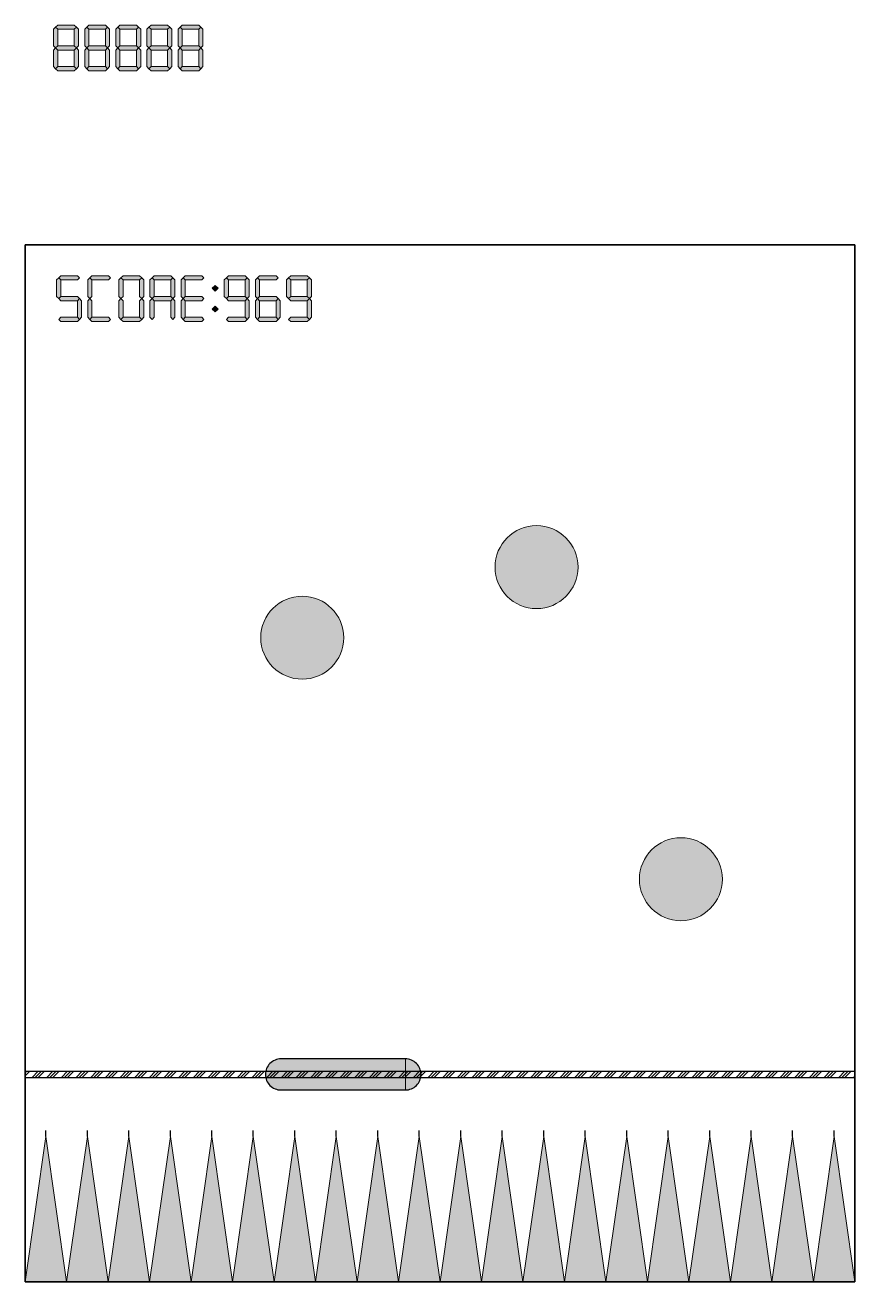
# Model space of a CAD drawing. Header units: millimetres. Extents: x -914 to 2637, y 40 to 664.
# Drawn here: x 36 to 436, y 40 to 645 of the extents above; entities that cross this region are included whole.
import ezdxf

# ---------------------------------------------------------------- set-up
doc = ezdxf.new("R2010")
doc.units = ezdxf.units.MM
doc.header["$MEASUREMENT"] = 0
doc.layers.get('DEFPOINTS').update_dxf_attribs({"lineweight": 9})
picture_1 = doc.add_image_def('image1.jpg', size_in_pixel=(400, 500))

msp = doc.modelspace()

# ---------------------------------------------------------------- hatches: boundary and pattern name
h = msp.add_hatch(color=256)
h.dxf.hatch_style = 1
h.set_gradient(color1=(255, 0, 255), color2=(255, 0, 0), rotation=90, tint=1, name='SPHERICAL')
h.paths.add_polyline_path([(49.51, 635.48), (50.51, 634.48), (51.51, 635.48), (51.51, 643.48), (50.51, 644.48), (49.51, 643.48)])
h = msp.add_hatch(color=256)
h.dxf.hatch_style = 1
h.set_gradient(color1=(255, 0, 255), color2=(255, 0, 0), rotation=90, tint=1, name='SPHERICAL')
h.paths.add_polyline_path([(59.51, 643.48), (60.51, 644.48), (59.51, 645.48), (51.51, 645.48), (50.51, 644.48), (51.51, 643.48)])
h = msp.add_hatch(color=256)
h.dxf.hatch_style = 1
h.set_gradient(color1=(255, 0, 255), color2=(255, 0, 0), rotation=90, tint=1, name='SPHERICAL')
h.paths.add_polyline_path([(59.51, 635.48), (60.51, 634.48), (61.51, 635.48), (61.51, 643.48), (60.51, 644.48), (59.51, 643.48)])
h = msp.add_hatch(color=256)
h.dxf.hatch_style = 1
h.set_gradient(color1=(255, 0, 255), color2=(255, 0, 0), rotation=90, tint=1, name='SPHERICAL')
h.paths.add_polyline_path([(64.51, 635.48), (65.51, 634.48), (66.51, 635.48), (66.51, 643.48), (65.51, 644.48), (64.51, 643.48)])
h = msp.add_hatch(color=256)
h.dxf.hatch_style = 1
h.set_gradient(color1=(255, 0, 255), color2=(255, 0, 0), rotation=90, tint=1, name='SPHERICAL')
h.paths.add_polyline_path([(74.51, 643.48), (75.51, 644.48), (74.51, 645.48), (66.51, 645.48), (65.51, 644.48), (66.51, 643.48)])
h = msp.add_hatch(color=256)
h.dxf.hatch_style = 1
h.set_gradient(color1=(255, 0, 255), color2=(255, 0, 0), rotation=90, tint=1, name='SPHERICAL')
h.paths.add_polyline_path([(74.51, 635.48), (75.51, 634.48), (76.51, 635.48), (76.51, 643.48), (75.51, 644.48), (74.51, 643.48)])
h = msp.add_hatch(color=256)
h.dxf.hatch_style = 1
h.set_gradient(color1=(255, 0, 255), color2=(255, 0, 0), rotation=90, tint=1, name='SPHERICAL')
h.paths.add_polyline_path([(79.51, 635.48), (80.51, 634.48), (81.51, 635.48), (81.51, 643.48), (80.51, 644.48), (79.51, 643.48)])
h = msp.add_hatch(color=256)
h.dxf.hatch_style = 1
h.set_gradient(color1=(255, 0, 255), color2=(255, 0, 0), rotation=90, tint=1, name='SPHERICAL')
h.paths.add_polyline_path([(89.51, 643.48), (90.51, 644.48), (89.51, 645.48), (81.51, 645.48), (80.51, 644.48), (81.51, 643.48)])
h = msp.add_hatch(color=256)
h.dxf.hatch_style = 1
h.set_gradient(color1=(255, 0, 255), color2=(255, 0, 0), rotation=90, tint=1, name='SPHERICAL')
h.paths.add_polyline_path([(89.51, 635.48), (90.51, 634.48), (91.51, 635.48), (91.51, 643.48), (90.51, 644.48), (89.51, 643.48)])
h = msp.add_hatch(color=256)
h.dxf.hatch_style = 1
h.set_gradient(color1=(255, 0, 255), color2=(255, 0, 0), rotation=90, tint=1, name='SPHERICAL')
h.paths.add_polyline_path([(94.51, 635.48), (95.51, 634.48), (96.51, 635.48), (96.51, 643.48), (95.51, 644.48), (94.51, 643.48)])
h = msp.add_hatch(color=256)
h.dxf.hatch_style = 1
h.set_gradient(color1=(255, 0, 255), color2=(255, 0, 0), rotation=90, tint=1, name='SPHERICAL')
h.paths.add_polyline_path([(104.51, 643.48), (105.51, 644.48), (104.51, 645.48), (96.51, 645.48), (95.51, 644.48), (96.51, 643.48)])
h = msp.add_hatch(color=256)
h.dxf.hatch_style = 1
h.set_gradient(color1=(255, 0, 255), color2=(255, 0, 0), rotation=90, tint=1, name='SPHERICAL')
h.paths.add_polyline_path([(104.51, 635.48), (105.51, 634.48), (106.51, 635.48), (106.51, 643.48), (105.51, 644.48), (104.51, 643.48)])
h = msp.add_hatch(color=256)
h.dxf.hatch_style = 1
h.set_gradient(color1=(255, 0, 255), color2=(255, 0, 0), rotation=90, tint=1, name='SPHERICAL')
h.paths.add_polyline_path([(109.51, 635.48), (110.51, 634.48), (111.51, 635.48), (111.51, 643.48), (110.51, 644.48), (109.51, 643.48)])
h = msp.add_hatch(color=256)
h.dxf.hatch_style = 1
h.set_gradient(color1=(255, 0, 255), color2=(255, 0, 0), rotation=90, tint=1, name='SPHERICAL')
h.paths.add_polyline_path([(119.51, 643.48), (120.51, 644.48), (119.51, 645.48), (111.51, 645.48), (110.51, 644.48), (111.51, 643.48)])
h = msp.add_hatch(color=256)
h.dxf.hatch_style = 1
h.set_gradient(color1=(255, 0, 255), color2=(255, 0, 0), rotation=90, tint=1, name='SPHERICAL')
h.paths.add_polyline_path([(119.51, 635.48), (120.51, 634.48), (121.51, 635.48), (121.51, 643.48), (120.51, 644.48), (119.51, 643.48)])
h = msp.add_hatch(color=256)
h.dxf.hatch_style = 1
h.set_gradient(color1=(255, 0, 255), color2=(255, 0, 0), rotation=90, tint=1, name='SPHERICAL')
h.paths.add_polyline_path([(49.51, 625.48), (50.51, 624.48), (51.51, 625.48), (51.51, 633.48), (50.51, 634.48), (49.51, 633.48)])
h = msp.add_hatch(color=256)
h.dxf.hatch_style = 1
h.set_gradient(color1=(255, 0, 255), color2=(255, 0, 0), rotation=90, tint=1, name='SPHERICAL')
h.paths.add_polyline_path([(59.51, 633.48), (60.51, 634.48), (59.51, 635.48), (51.51, 635.48), (50.51, 634.48), (51.51, 633.48)])
h = msp.add_hatch(color=256)
h.dxf.hatch_style = 1
h.set_gradient(color1=(255, 0, 255), color2=(255, 0, 0), rotation=90, tint=1, name='SPHERICAL')
h.paths.add_polyline_path([(59.51, 625.48), (60.51, 624.48), (61.51, 625.48), (61.51, 633.48), (60.51, 634.48), (59.51, 633.48)])
h = msp.add_hatch(color=256)
h.dxf.hatch_style = 1
h.set_gradient(color1=(255, 0, 255), color2=(255, 0, 0), rotation=90, tint=1, name='SPHERICAL')
h.paths.add_polyline_path([(64.51, 625.48), (65.51, 624.48), (66.51, 625.48), (66.51, 633.48), (65.51, 634.48), (64.51, 633.48)])
h = msp.add_hatch(color=256)
h.dxf.hatch_style = 1
h.set_gradient(color1=(255, 0, 255), color2=(255, 0, 0), rotation=90, tint=1, name='SPHERICAL')
h.paths.add_polyline_path([(74.51, 633.48), (75.51, 634.48), (74.51, 635.48), (66.51, 635.48), (65.51, 634.48), (66.51, 633.48)])
h = msp.add_hatch(color=256)
h.dxf.hatch_style = 1
h.set_gradient(color1=(255, 0, 255), color2=(255, 0, 0), rotation=90, tint=1, name='SPHERICAL')
h.paths.add_polyline_path([(74.51, 625.48), (75.51, 624.48), (76.51, 625.48), (76.51, 633.48), (75.51, 634.48), (74.51, 633.48)])
h = msp.add_hatch(color=256)
h.dxf.hatch_style = 1
h.set_gradient(color1=(255, 0, 255), color2=(255, 0, 0), rotation=90, tint=1, name='SPHERICAL')
h.paths.add_polyline_path([(79.51, 625.48), (80.51, 624.48), (81.51, 625.48), (81.51, 633.48), (80.51, 634.48), (79.51, 633.48)])
h = msp.add_hatch(color=256)
h.dxf.hatch_style = 1
h.set_gradient(color1=(255, 0, 255), color2=(255, 0, 0), rotation=90, tint=1, name='SPHERICAL')
h.paths.add_polyline_path([(89.51, 633.48), (90.51, 634.48), (89.51, 635.48), (81.51, 635.48), (80.51, 634.48), (81.51, 633.48)])
h = msp.add_hatch(color=256)
h.dxf.hatch_style = 1
h.set_gradient(color1=(255, 0, 255), color2=(255, 0, 0), rotation=90, tint=1, name='SPHERICAL')
h.paths.add_polyline_path([(89.51, 625.48), (90.51, 624.48), (91.51, 625.48), (91.51, 633.48), (90.51, 634.48), (89.51, 633.48)])
h = msp.add_hatch(color=256)
h.dxf.hatch_style = 1
h.set_gradient(color1=(255, 0, 255), color2=(255, 0, 0), rotation=90, tint=1, name='SPHERICAL')
h.paths.add_polyline_path([(94.51, 625.48), (95.51, 624.48), (96.51, 625.48), (96.51, 633.48), (95.51, 634.48), (94.51, 633.48)])
h = msp.add_hatch(color=256)
h.dxf.hatch_style = 1
h.set_gradient(color1=(255, 0, 255), color2=(255, 0, 0), rotation=90, tint=1, name='SPHERICAL')
h.paths.add_polyline_path([(104.51, 633.48), (105.51, 634.48), (104.51, 635.48), (96.51, 635.48), (95.51, 634.48), (96.51, 633.48)])
h = msp.add_hatch(color=256)
h.dxf.hatch_style = 1
h.set_gradient(color1=(255, 0, 255), color2=(255, 0, 0), rotation=90, tint=1, name='SPHERICAL')
h.paths.add_polyline_path([(104.51, 625.48), (105.51, 624.48), (106.51, 625.48), (106.51, 633.48), (105.51, 634.48), (104.51, 633.48)])
h = msp.add_hatch(color=256)
h.dxf.hatch_style = 1
h.set_gradient(color1=(255, 0, 255), color2=(255, 0, 0), rotation=90, tint=1, name='SPHERICAL')
h.paths.add_polyline_path([(109.51, 625.48), (110.51, 624.48), (111.51, 625.48), (111.51, 633.48), (110.51, 634.48), (109.51, 633.48)])
h = msp.add_hatch(color=256)
h.dxf.hatch_style = 1
h.set_gradient(color1=(255, 0, 255), color2=(255, 0, 0), rotation=90, tint=1, name='SPHERICAL')
h.paths.add_polyline_path([(119.51, 633.48), (120.51, 634.48), (119.51, 635.48), (111.51, 635.48), (110.51, 634.48), (111.51, 633.48)])
h = msp.add_hatch(color=256)
h.dxf.hatch_style = 1
h.set_gradient(color1=(255, 0, 255), color2=(255, 0, 0), rotation=90, tint=1, name='SPHERICAL')
h.paths.add_polyline_path([(119.51, 625.48), (120.51, 624.48), (121.51, 625.48), (121.51, 633.48), (120.51, 634.48), (119.51, 633.48)])
h = msp.add_hatch(color=256)
h.dxf.hatch_style = 1
h.set_gradient(color1=(255, 0, 255), color2=(255, 0, 0), rotation=90, tint=1, name='SPHERICAL')
h.paths.add_polyline_path([(59.51, 623.48), (60.51, 624.48), (59.51, 625.48), (51.51, 625.48), (50.51, 624.48), (51.51, 623.48)])
h = msp.add_hatch(color=256)
h.dxf.hatch_style = 1
h.set_gradient(color1=(255, 0, 255), color2=(255, 0, 0), rotation=90, tint=1, name='SPHERICAL')
h.paths.add_polyline_path([(74.51, 623.48), (75.51, 624.48), (74.51, 625.48), (66.51, 625.48), (65.51, 624.48), (66.51, 623.48)])
h = msp.add_hatch(color=256)
h.dxf.hatch_style = 1
h.set_gradient(color1=(255, 0, 255), color2=(255, 0, 0), rotation=90, tint=1, name='SPHERICAL')
h.paths.add_polyline_path([(89.51, 623.48), (90.51, 624.48), (89.51, 625.48), (81.51, 625.48), (80.51, 624.48), (81.51, 623.48)])
h = msp.add_hatch(color=256)
h.dxf.hatch_style = 1
h.set_gradient(color1=(255, 0, 255), color2=(255, 0, 0), rotation=90, tint=1, name='SPHERICAL')
h.paths.add_polyline_path([(104.51, 623.48), (105.51, 624.48), (104.51, 625.48), (96.51, 625.48), (95.51, 624.48), (96.51, 623.48)])
h = msp.add_hatch(color=256)
h.dxf.hatch_style = 1
h.set_gradient(color1=(255, 0, 255), color2=(255, 0, 0), rotation=90, tint=1, name='SPHERICAL')
h.paths.add_polyline_path([(119.51, 623.48), (120.51, 624.48), (119.51, 625.48), (111.51, 625.48), (110.51, 624.48), (111.51, 623.48)])
h = msp.add_hatch(color=256)
h.dxf.hatch_style = 1
h.set_gradient(color1=(255, 0, 255), color2=(255, 0, 0), rotation=90, tint=1, name='SPHERICAL')
h.paths.add_polyline_path([(50.98, 514.62), (51.98, 513.62), (52.98, 514.62), (52.98, 522.62), (51.98, 523.62), (50.98, 522.62)])
h = msp.add_hatch(color=256)
h.dxf.hatch_style = 1
h.set_gradient(color1=(255, 0, 255), color2=(255, 0, 0), rotation=90, tint=1, name='SPHERICAL')
h.paths.add_polyline_path([(60.98, 522.62), (61.98, 523.62), (60.98, 524.62), (52.98, 524.62), (51.98, 523.62), (52.98, 522.62)])
h = msp.add_hatch(color=256)
h.dxf.hatch_style = 1
h.set_gradient(color1=(255, 0, 255), color2=(255, 0, 0), rotation=90, tint=1, name='SPHERICAL')
h.paths.add_polyline_path([(65.98, 514.62), (66.98, 513.62), (67.98, 514.62), (67.98, 522.62), (66.98, 523.62), (65.98, 522.62)])
h = msp.add_hatch(color=256)
h.dxf.hatch_style = 1
h.set_gradient(color1=(255, 0, 255), color2=(255, 0, 0), rotation=90, tint=1, name='SPHERICAL')
h.paths.add_polyline_path([(75.98, 522.62), (76.98, 523.62), (75.98, 524.62), (67.98, 524.62), (66.98, 523.62), (67.98, 522.62)])
h = msp.add_hatch(color=256)
h.dxf.hatch_style = 1
h.set_gradient(color1=(255, 0, 255), color2=(255, 0, 0), rotation=90, tint=1, name='SPHERICAL')
h.paths.add_polyline_path([(80.98, 514.62), (81.98, 513.62), (82.98, 514.62), (82.98, 522.62), (81.98, 523.62), (80.98, 522.62)])
h = msp.add_hatch(color=256)
h.dxf.hatch_style = 1
h.set_gradient(color1=(255, 0, 255), color2=(255, 0, 0), rotation=90, tint=1, name='SPHERICAL')
h.paths.add_polyline_path([(90.98, 522.62), (91.98, 523.62), (90.98, 524.62), (82.98, 524.62), (81.98, 523.62), (82.98, 522.62)])
h = msp.add_hatch(color=256)
h.dxf.hatch_style = 1
h.set_gradient(color1=(255, 0, 255), color2=(255, 0, 0), rotation=90, tint=1, name='SPHERICAL')
h.paths.add_polyline_path([(90.98, 514.62), (91.98, 513.62), (92.98, 514.62), (92.98, 522.62), (91.98, 523.62), (90.98, 522.62)])
h = msp.add_hatch(color=256)
h.dxf.hatch_style = 1
h.set_gradient(color1=(255, 0, 255), color2=(255, 0, 0), rotation=90, tint=1, name='SPHERICAL')
h.paths.add_polyline_path([(95.98, 514.62), (96.98, 513.62), (97.98, 514.62), (97.98, 522.62), (96.98, 523.62), (95.98, 522.62)])
h = msp.add_hatch(color=256)
h.dxf.hatch_style = 1
h.set_gradient(color1=(255, 0, 255), color2=(255, 0, 0), rotation=90, tint=1, name='SPHERICAL')
h.paths.add_polyline_path([(105.98, 522.62), (106.98, 523.62), (105.98, 524.62), (97.98, 524.62), (96.98, 523.62), (97.98, 522.62)])
h = msp.add_hatch(color=256)
h.dxf.hatch_style = 1
h.set_gradient(color1=(255, 0, 255), color2=(255, 0, 0), rotation=90, tint=1, name='SPHERICAL')
h.paths.add_polyline_path([(105.98, 514.62), (106.98, 513.62), (107.98, 514.62), (107.98, 522.62), (106.98, 523.62), (105.98, 522.62)])
h = msp.add_hatch(color=256)
h.dxf.hatch_style = 1
h.set_gradient(color1=(255, 0, 255), color2=(255, 0, 0), rotation=90, tint=1, name='SPHERICAL')
h.paths.add_polyline_path([(110.98, 514.62), (111.98, 513.62), (112.98, 514.62), (112.98, 522.62), (111.98, 523.62), (110.98, 522.62)])
h = msp.add_hatch(color=256)
h.dxf.hatch_style = 1
h.set_gradient(color1=(255, 0, 255), color2=(255, 0, 0), rotation=90, tint=1, name='SPHERICAL')
h.paths.add_polyline_path([(120.98, 522.62), (121.98, 523.62), (120.98, 524.62), (112.98, 524.62), (111.98, 523.62), (112.98, 522.62)])
h = msp.add_hatch(color=256)
h.dxf.hatch_style = 1
h.set_gradient(color1=(255, 0, 255), color2=(255, 0, 0), rotation=90, tint=1, name='SPHERICAL')
h.paths.add_polyline_path([(131.81, 514.62), (132.81, 513.62), (133.81, 514.62), (133.81, 522.62), (132.81, 523.62), (131.81, 522.62)])
h = msp.add_hatch(color=256)
h.dxf.hatch_style = 1
h.set_gradient(color1=(255, 0, 255), color2=(255, 0, 0), rotation=90, tint=1, name='SPHERICAL')
h.paths.add_polyline_path([(141.81, 522.62), (142.81, 523.62), (141.81, 524.62), (133.81, 524.62), (132.81, 523.62), (133.81, 522.62)])
h = msp.add_hatch(color=256)
h.dxf.hatch_style = 1
h.set_gradient(color1=(255, 0, 255), color2=(255, 0, 0), rotation=90, tint=1, name='SPHERICAL')
h.paths.add_polyline_path([(143.81, 522.62), (142.81, 523.62), (141.81, 522.62), (141.81, 514.62), (142.81, 513.62), (143.81, 514.62)])
h = msp.add_hatch(color=256)
h.dxf.hatch_style = 1
h.set_gradient(color1=(255, 0, 255), color2=(255, 0, 0), rotation=90, tint=1, name='SPHERICAL')
h.paths.add_polyline_path([(146.81, 514.62), (147.81, 513.62), (148.81, 514.62), (148.81, 522.62), (147.81, 523.62), (146.81, 522.62)])
h = msp.add_hatch(color=256)
h.dxf.hatch_style = 1
h.set_gradient(color1=(255, 0, 255), color2=(255, 0, 0), rotation=90, tint=1, name='SPHERICAL')
h.paths.add_polyline_path([(156.81, 522.62), (157.81, 523.62), (156.81, 524.62), (148.81, 524.62), (147.81, 523.62), (148.81, 522.62)])
h = msp.add_hatch(color=256)
h.dxf.hatch_style = 1
h.set_gradient(color1=(255, 0, 255), color2=(255, 0, 0), rotation=90, tint=1, name='SPHERICAL')
h.paths.add_polyline_path([(161.81, 514.62), (162.81, 513.62), (163.81, 514.62), (163.81, 522.62), (162.81, 523.62), (161.81, 522.62)])
h = msp.add_hatch(color=256)
h.dxf.hatch_style = 1
h.set_gradient(color1=(255, 0, 255), color2=(255, 0, 0), rotation=90, tint=1, name='SPHERICAL')
h.paths.add_polyline_path([(171.81, 522.62), (172.81, 523.62), (171.81, 524.62), (163.81, 524.62), (162.81, 523.62), (163.81, 522.62)])
h = msp.add_hatch(color=256)
h.dxf.hatch_style = 1
h.set_gradient(color1=(255, 0, 255), color2=(255, 0, 0), rotation=90, tint=1, name='SPHERICAL')
h.paths.add_polyline_path([(173.81, 522.62), (172.81, 523.62), (171.81, 522.62), (171.81, 514.62), (172.81, 513.62), (173.81, 514.62)])
h = msp.add_hatch(color=256)
h.dxf.hatch_style = 1
h.set_gradient(color1=(255, 0, 255), color2=(255, 0, 0), rotation=90, tint=1, name='SPHERICAL')
h.paths.add_polyline_path([(128.81, 518.62), (127.39, 520.03), (125.98, 518.62), (127.39, 517.21)])
h = msp.add_hatch(color=256)
h.dxf.hatch_style = 1
h.set_gradient(color1=(255, 0, 255), color2=(255, 0, 0), rotation=90, tint=1, name='SPHERICAL')
h.paths.add_polyline_path([(60.98, 512.62), (61.98, 513.62), (60.98, 514.62), (52.98, 514.62), (51.98, 513.62), (52.98, 512.62)])
h = msp.add_hatch(color=256)
h.dxf.hatch_style = 1
h.set_gradient(color1=(255, 0, 255), color2=(255, 0, 0), rotation=90, tint=1, name='SPHERICAL')
h.paths.add_polyline_path([(60.98, 504.62), (61.98, 503.62), (62.98, 504.62), (62.98, 512.62), (61.98, 513.62), (60.98, 512.62)])
h = msp.add_hatch(color=256)
h.dxf.hatch_style = 1
h.set_gradient(color1=(255, 0, 255), color2=(255, 0, 0), rotation=90, tint=1, name='SPHERICAL')
h.paths.add_polyline_path([(65.98, 504.62), (66.98, 503.62), (67.98, 504.62), (67.98, 512.62), (66.98, 513.62), (65.98, 512.62)])
h = msp.add_hatch(color=256)
h.dxf.hatch_style = 1
h.set_gradient(color1=(255, 0, 255), color2=(255, 0, 0), rotation=90, tint=1, name='SPHERICAL')
h.paths.add_polyline_path([(80.98, 504.62), (81.98, 503.62), (82.98, 504.62), (82.98, 512.62), (81.98, 513.62), (80.98, 512.62)])
h = msp.add_hatch(color=256)
h.dxf.hatch_style = 1
h.set_gradient(color1=(255, 0, 255), color2=(255, 0, 0), rotation=90, tint=1, name='SPHERICAL')
h.paths.add_polyline_path([(90.98, 504.62), (91.98, 503.62), (92.98, 504.62), (92.98, 512.62), (91.98, 513.62), (90.98, 512.62)])
h = msp.add_hatch(color=256)
h.dxf.hatch_style = 1
h.set_gradient(color1=(255, 0, 255), color2=(255, 0, 0), rotation=90, tint=1, name='SPHERICAL')
h.paths.add_polyline_path([(95.98, 504.62), (96.98, 503.62), (97.98, 504.62), (97.98, 512.62), (96.98, 513.62), (95.98, 512.62)])
h = msp.add_hatch(color=256)
h.dxf.hatch_style = 1
h.set_gradient(color1=(255, 0, 255), color2=(255, 0, 0), rotation=90, tint=1, name='SPHERICAL')
h.paths.add_polyline_path([(105.98, 512.62), (106.98, 513.62), (105.98, 514.62), (97.98, 514.62), (96.98, 513.62), (97.98, 512.62)])
h = msp.add_hatch(color=256)
h.dxf.hatch_style = 1
h.set_gradient(color1=(255, 0, 255), color2=(255, 0, 0), rotation=90, tint=1, name='SPHERICAL')
h.paths.add_polyline_path([(105.98, 504.62), (106.98, 503.62), (107.98, 504.62), (107.98, 512.62), (106.98, 513.62), (105.98, 512.62)])
h = msp.add_hatch(color=256)
h.dxf.hatch_style = 1
h.set_gradient(color1=(255, 0, 255), color2=(255, 0, 0), rotation=90, tint=1, name='SPHERICAL')
h.paths.add_polyline_path([(110.98, 504.62), (111.98, 503.62), (112.98, 504.62), (112.98, 512.62), (111.98, 513.62), (110.98, 512.62)])
h = msp.add_hatch(color=256)
h.dxf.hatch_style = 1
h.set_gradient(color1=(255, 0, 255), color2=(255, 0, 0), rotation=90, tint=1, name='SPHERICAL')
h.paths.add_polyline_path([(120.98, 512.62), (121.98, 513.62), (120.98, 514.62), (112.98, 514.62), (111.98, 513.62), (112.98, 512.62)])
h = msp.add_hatch(color=256)
h.dxf.hatch_style = 1
h.set_gradient(color1=(255, 0, 255), color2=(255, 0, 0), rotation=90, tint=1, name='SPHERICAL')
h.paths.add_polyline_path([(127.39, 510.03), (125.98, 508.62), (127.39, 507.21), (128.81, 508.62)])
h = msp.add_hatch(color=256)
h.dxf.hatch_style = 1
h.set_gradient(color1=(255, 0, 255), color2=(255, 0, 0), rotation=90, tint=1, name='SPHERICAL')
h.paths.add_polyline_path([(141.81, 512.62), (142.81, 513.62), (141.81, 514.62), (133.81, 514.62), (132.81, 513.62), (133.81, 512.62)])
h = msp.add_hatch(color=256)
h.dxf.hatch_style = 1
h.set_gradient(color1=(255, 0, 255), color2=(255, 0, 0), rotation=90, tint=1, name='SPHERICAL')
h.paths.add_polyline_path([(143.81, 512.62), (142.81, 513.62), (141.81, 512.62), (141.81, 504.62), (142.81, 503.62), (143.81, 504.62)])
h = msp.add_hatch(color=256)
h.dxf.hatch_style = 1
h.set_gradient(color1=(255, 0, 255), color2=(255, 0, 0), rotation=90, tint=1, name='SPHERICAL')
h.paths.add_polyline_path([(146.81, 504.62), (147.81, 503.62), (148.81, 504.62), (148.81, 512.62), (147.81, 513.62), (146.81, 512.62)])
h = msp.add_hatch(color=256)
h.dxf.hatch_style = 1
h.set_gradient(color1=(255, 0, 255), color2=(255, 0, 0), rotation=90, tint=1, name='SPHERICAL')
h.paths.add_polyline_path([(156.81, 512.62), (157.81, 513.62), (156.81, 514.62), (148.81, 514.62), (147.81, 513.62), (148.81, 512.62)])
h = msp.add_hatch(color=256)
h.dxf.hatch_style = 1
h.set_gradient(color1=(255, 0, 255), color2=(255, 0, 0), rotation=90, tint=1, name='SPHERICAL')
h.paths.add_polyline_path([(158.81, 512.62), (157.81, 513.62), (156.81, 512.62), (156.81, 504.62), (157.81, 503.62), (158.81, 504.62)])
h = msp.add_hatch(color=256)
h.dxf.hatch_style = 1
h.set_gradient(color1=(255, 0, 255), color2=(255, 0, 0), rotation=90, tint=1, name='SPHERICAL')
h.paths.add_polyline_path([(171.81, 512.62), (172.81, 513.62), (171.81, 514.62), (163.81, 514.62), (162.81, 513.62), (163.81, 512.62)])
h = msp.add_hatch(color=256)
h.dxf.hatch_style = 1
h.set_gradient(color1=(255, 0, 255), color2=(255, 0, 0), rotation=90, tint=1, name='SPHERICAL')
h.paths.add_polyline_path([(173.81, 512.62), (172.81, 513.62), (171.81, 512.62), (171.81, 504.62), (172.81, 503.62), (173.81, 504.62)])
h = msp.add_hatch(color=256)
h.dxf.hatch_style = 1
h.set_gradient(color1=(255, 0, 255), color2=(255, 0, 0), rotation=90, tint=1, name='SPHERICAL')
h.paths.add_polyline_path([(60.98, 502.62), (61.98, 503.62), (60.98, 504.62), (52.98, 504.62), (51.98, 503.62), (52.98, 502.62)])
h = msp.add_hatch(color=256)
h.dxf.hatch_style = 1
h.set_gradient(color1=(255, 0, 255), color2=(255, 0, 0), rotation=90, tint=1, name='SPHERICAL')
h.paths.add_polyline_path([(75.98, 502.62), (76.98, 503.62), (75.98, 504.62), (67.98, 504.62), (66.98, 503.62), (67.98, 502.62)])
h = msp.add_hatch(color=256)
h.dxf.hatch_style = 1
h.set_gradient(color1=(255, 0, 255), color2=(255, 0, 0), rotation=90, tint=1, name='SPHERICAL')
h.paths.add_polyline_path([(90.98, 502.62), (91.98, 503.62), (90.98, 504.62), (82.98, 504.62), (81.98, 503.62), (82.98, 502.62)])
h = msp.add_hatch(color=256)
h.dxf.hatch_style = 1
h.set_gradient(color1=(255, 0, 255), color2=(255, 0, 0), rotation=90, tint=1, name='SPHERICAL')
h.paths.add_polyline_path([(120.98, 502.62), (121.98, 503.62), (120.98, 504.62), (112.98, 504.62), (111.98, 503.62), (112.98, 502.62)])
h = msp.add_hatch(color=256)
h.dxf.hatch_style = 1
h.set_gradient(color1=(255, 0, 255), color2=(255, 0, 0), rotation=90, tint=1, name='SPHERICAL')
h.paths.add_polyline_path([(141.81, 502.62), (142.81, 503.62), (141.81, 504.62), (133.81, 504.62), (132.81, 503.62), (133.81, 502.62)])
h = msp.add_hatch(color=256)
h.dxf.hatch_style = 1
h.set_gradient(color1=(255, 0, 255), color2=(255, 0, 0), rotation=90, tint=1, name='SPHERICAL')
h.paths.add_polyline_path([(156.81, 502.62), (157.81, 503.62), (156.81, 504.62), (148.81, 504.62), (147.81, 503.62), (148.81, 502.62)])
h = msp.add_hatch(color=256)
h.dxf.hatch_style = 1
h.set_gradient(color1=(255, 0, 255), color2=(255, 0, 0), rotation=90, tint=1, name='SPHERICAL')
h.paths.add_polyline_path([(171.81, 502.62), (172.81, 503.62), (171.81, 504.62), (163.81, 504.62), (162.81, 503.62), (163.81, 502.62)])
h = msp.add_hatch(color=256)
h.dxf.hatch_style = 1
h.set_gradient(color1=(0, 0, 255), rotation=90, tint=1, name='SPHERICAL')
h.paths.add_polyline_path([(302.33, 384.19, 1), (262.33, 384.19, 1)])
h = msp.add_hatch(color=256)
h.dxf.hatch_style = 1
h.set_gradient(color1=(255, 0, 255), rotation=90, tint=1, name='SPHERICAL')
h.paths.add_polyline_path([(189.39, 350.17, 1), (149.39, 350.17, 1)])
h = msp.add_hatch(color=256)
h.dxf.hatch_style = 1
h.set_gradient(color1=(255, 0, 0), rotation=90, tint=1, name='SPHERICAL')
h.paths.add_polyline_path([(371.94, 233.73, 1), (331.94, 233.73, 1)])
h = msp.add_hatch(color=256)
h.dxf.hatch_style = 1
h.set_gradient(color1=(255, 0, 0), tint=1, name='SPHERICAL')
h.paths.add_polyline_path([(159.14, 147.12, 0.414214), (151.64, 139.62), (159.14, 139.62)])
h.paths.add_polyline_path([(159.14, 147.12), (159.14, 139.62), (166.64, 139.62, 0.414214)])
h.paths.add_polyline_path([(159.14, 139.62), (151.64, 139.62, 0.414214), (159.14, 132.12)])
h.paths.add_polyline_path([(166.64, 139.62), (159.14, 139.62), (159.14, 132.12, 0.414214)])
h = msp.add_hatch(color=256)
h.dxf.hatch_style = 1
h.set_gradient(color1=(255, 0, 0), rotation=90, tint=1, name='CYLINDER')
h.paths.add_polyline_path([(219.14, 147.12), (159.14, 147.12, -0.414214), (166.64, 139.62), (219.14, 139.62)])
h.paths.add_polyline_path([(219.14, 139.62), (166.64, 139.62, -0.414214), (159.14, 132.12), (219.14, 132.12)])
h.paths.add_polyline_path([(166.64, 139.62), (159.14, 139.62), (159.14, 132.12, 0.414214)], flags=17)
h.paths.add_polyline_path([(159.14, 147.12), (159.14, 139.62), (166.64, 139.62, 0.414214)], flags=17)
h = msp.add_hatch(color=256)
h.dxf.hatch_style = 1
h.set_gradient(color1=(255, 0, 0), tint=1, name='SPHERICAL')
h.paths.add_polyline_path([(219.14, 147.12, -0.414214), (226.64, 139.62), (219.14, 139.62)])
h.paths.add_polyline_path([(219.14, 147.12), (219.14, 139.62), (211.64, 139.62, -0.414214)])
h.paths.add_polyline_path([(219.14, 139.62), (226.64, 139.62, -0.414214), (219.14, 132.12)])
h.paths.add_polyline_path([(211.64, 139.62), (219.14, 139.62), (219.14, 132.12, -0.414214)])
h = msp.add_hatch()
h.set_pattern_fill('GOST_GROUND', color=256, scale=0.5)
h.set_pattern_definition([(45, (0, 0), (7.07107, 0), [10]), (45, (1.5, 0), (7.07107, 0), [10]), (45, (3, 0), (7.07107, 0), [10])])
h.paths.add_polyline_path([(435.8, 141.12), (35.8, 141.12), (35.8, 138.12), (435.8, 138.12)])
h = msp.add_hatch(color=256)
h.dxf.hatch_style = 1
h.set_gradient(color1=(225, 223, 219), color2=(91, 91, 91), tint=1, name='INVCYLINDER')
h.paths.add_polyline_path([(55.8, 39.62), (45.8, 109.62), (35.8, 39.62)])
h = msp.add_hatch(color=256)
h.dxf.hatch_style = 1
h.set_gradient(color1=(225, 223, 219), color2=(91, 91, 91), tint=1, name='INVCYLINDER')
h.paths.add_polyline_path([(75.8, 39.62), (65.8, 109.62), (55.8, 39.62)])
h = msp.add_hatch(color=256)
h.dxf.hatch_style = 1
h.set_gradient(color1=(225, 223, 219), color2=(91, 91, 91), tint=1, name='INVCYLINDER')
h.paths.add_polyline_path([(95.8, 39.62), (85.8, 109.62), (75.8, 39.62)])
h = msp.add_hatch(color=256)
h.dxf.hatch_style = 1
h.set_gradient(color1=(225, 223, 219), color2=(91, 91, 91), tint=1, name='INVCYLINDER')
h.paths.add_polyline_path([(115.8, 39.62), (105.8, 109.62), (95.8, 39.62)])
h = msp.add_hatch(color=256)
h.dxf.hatch_style = 1
h.set_gradient(color1=(225, 223, 219), color2=(91, 91, 91), tint=1, name='INVCYLINDER')
h.paths.add_polyline_path([(135.8, 39.62), (125.8, 109.62), (115.8, 39.62)])
h = msp.add_hatch(color=256)
h.dxf.hatch_style = 1
h.set_gradient(color1=(225, 223, 219), color2=(91, 91, 91), tint=1, name='INVCYLINDER')
h.paths.add_polyline_path([(155.8, 39.62), (145.8, 109.62), (135.8, 39.62)])
h = msp.add_hatch(color=256)
h.dxf.hatch_style = 1
h.set_gradient(color1=(225, 223, 219), color2=(91, 91, 91), tint=1, name='INVCYLINDER')
h.paths.add_polyline_path([(175.8, 39.62), (165.8, 109.62), (155.8, 39.62)])
h = msp.add_hatch(color=256)
h.dxf.hatch_style = 1
h.set_gradient(color1=(225, 223, 219), color2=(91, 91, 91), tint=1, name='INVCYLINDER')
h.paths.add_polyline_path([(195.8, 39.62), (185.8, 109.62), (175.8, 39.62)])
h = msp.add_hatch(color=256)
h.dxf.hatch_style = 1
h.set_gradient(color1=(225, 223, 219), color2=(91, 91, 91), tint=1, name='INVCYLINDER')
h.paths.add_polyline_path([(215.8, 39.62), (205.8, 109.62), (195.8, 39.62)])
h = msp.add_hatch(color=256)
h.dxf.hatch_style = 1
h.set_gradient(color1=(225, 223, 219), color2=(91, 91, 91), tint=1, name='INVCYLINDER')
h.paths.add_polyline_path([(235.8, 39.62), (225.8, 109.62), (215.8, 39.62)])
h = msp.add_hatch(color=256)
h.dxf.hatch_style = 1
h.set_gradient(color1=(225, 223, 219), color2=(91, 91, 91), tint=1, name='INVCYLINDER')
h.paths.add_polyline_path([(255.8, 39.62), (245.8, 109.62), (235.8, 39.62)])
h = msp.add_hatch(color=256)
h.dxf.hatch_style = 1
h.set_gradient(color1=(225, 223, 219), color2=(91, 91, 91), tint=1, name='INVCYLINDER')
h.paths.add_polyline_path([(275.8, 39.62), (265.8, 109.62), (255.8, 39.62)])
h = msp.add_hatch(color=256)
h.dxf.hatch_style = 1
h.set_gradient(color1=(225, 223, 219), color2=(91, 91, 91), tint=1, name='INVCYLINDER')
h.paths.add_polyline_path([(295.8, 39.62), (285.8, 109.62), (275.8, 39.62)])
h = msp.add_hatch(color=256)
h.dxf.hatch_style = 1
h.set_gradient(color1=(225, 223, 219), color2=(91, 91, 91), tint=1, name='INVCYLINDER')
h.paths.add_polyline_path([(315.8, 39.62), (305.8, 109.62), (295.8, 39.62)])
h = msp.add_hatch(color=256)
h.dxf.hatch_style = 1
h.set_gradient(color1=(225, 223, 219), color2=(91, 91, 91), tint=1, name='INVCYLINDER')
h.paths.add_polyline_path([(335.8, 39.62), (325.8, 109.62), (315.8, 39.62)])
h = msp.add_hatch(color=256)
h.dxf.hatch_style = 1
h.set_gradient(color1=(225, 223, 219), color2=(91, 91, 91), tint=1, name='INVCYLINDER')
h.paths.add_polyline_path([(355.8, 39.62), (345.8, 109.62), (335.8, 39.62)])
h = msp.add_hatch(color=256)
h.dxf.hatch_style = 1
h.set_gradient(color1=(225, 223, 219), color2=(91, 91, 91), tint=1, name='INVCYLINDER')
h.paths.add_polyline_path([(375.8, 39.62), (365.8, 109.62), (355.8, 39.62)])
h = msp.add_hatch(color=256)
h.dxf.hatch_style = 1
h.set_gradient(color1=(225, 223, 219), color2=(91, 91, 91), tint=1, name='INVCYLINDER')
h.paths.add_polyline_path([(395.8, 39.62), (385.8, 109.62), (375.8, 39.62)])
h = msp.add_hatch(color=256)
h.dxf.hatch_style = 1
h.set_gradient(color1=(225, 223, 219), color2=(91, 91, 91), tint=1, name='INVCYLINDER')
h.paths.add_polyline_path([(415.8, 39.62), (405.8, 109.62), (395.8, 39.62)])
h = msp.add_hatch(color=256)
h.dxf.hatch_style = 1
h.set_gradient(color1=(225, 223, 219), color2=(91, 91, 91), tint=1, name='INVCYLINDER')
h.paths.add_polyline_path([(435.8, 39.62), (425.8, 109.62), (415.8, 39.62)])

# ---------------------------------------------------------------- linework, layer by layer
for p, q in [((35.8, 141.12), (435.8, 141.12)), ((35.8, 138.12), (435.8, 138.12)), ((45.8, 109.62), (45.8, 112.62)), ((65.8, 109.62), (65.8, 112.62)), ((85.8, 109.62), (85.8, 112.62)), ((105.8, 109.62), (105.8, 112.62)), ((125.8, 109.62), (125.8, 112.62)), ((145.8, 109.62), (145.8, 112.62)), ((165.8, 109.62), (165.8, 112.62)), ((185.8, 109.62), (185.8, 112.62)), ((205.8, 109.62), (205.8, 112.62)), ((225.8, 109.62), (225.8, 112.62)), ((245.8, 109.62), (245.8, 112.62)), ((265.8, 109.62), (265.8, 112.62)), ((285.8, 109.62), (285.8, 112.62)), ((305.8, 109.62), (305.8, 112.62)), ((325.8, 109.62), (325.8, 112.62)), ((345.8, 109.62), (345.8, 112.62)), ((365.8, 109.62), (365.8, 112.62)), ((385.8, 109.62), (385.8, 112.62)), ((405.8, 109.62), (405.8, 112.62)), ((425.8, 109.62), (425.8, 112.62))]:
    msp.add_line(p, q)
msp.add_lwpolyline([(35.8, 39.62), (435.8, 39.62), (435.8, 539.62), (35.8, 539.62)], close=True)
msp.add_lwpolyline([(159.14, 132.12), (219.14, 132.12, 0.414214), (226.64, 139.62), (226.64, 139.62, 0.414214), (219.14, 147.12), (159.14, 147.12, 0.414214), (151.64, 139.62), (151.64, 139.62, 0.414214)], format="xyb", close=True)
at = {"layer": 'DEFPOINTS'}
for points in [[(51.51, 635.48), (51.51, 643.48), (50.51, 644.48), (49.51, 643.48), (49.51, 635.48), (50.51, 634.48)], [(59.51, 645.48), (51.51, 645.48), (50.51, 644.48), (51.51, 643.48), (59.51, 643.48), (60.51, 644.48)], [(61.51, 635.48), (61.51, 643.48), (60.51, 644.48), (59.51, 643.48), (59.51, 635.48), (60.51, 634.48)], [(66.51, 635.48), (66.51, 643.48), (65.51, 644.48), (64.51, 643.48), (64.51, 635.48), (65.51, 634.48)], [(74.51, 645.48), (66.51, 645.48), (65.51, 644.48), (66.51, 643.48), (74.51, 643.48), (75.51, 644.48)], [(76.51, 635.48), (76.51, 643.48), (75.51, 644.48), (74.51, 643.48), (74.51, 635.48), (75.51, 634.48)], [(81.51, 635.48), (81.51, 643.48), (80.51, 644.48), (79.51, 643.48), (79.51, 635.48), (80.51, 634.48)], [(89.51, 645.48), (81.51, 645.48), (80.51, 644.48), (81.51, 643.48), (89.51, 643.48), (90.51, 644.48)], [(91.51, 635.48), (91.51, 643.48), (90.51, 644.48), (89.51, 643.48), (89.51, 635.48), (90.51, 634.48)], [(96.51, 635.48), (96.51, 643.48), (95.51, 644.48), (94.51, 643.48), (94.51, 635.48), (95.51, 634.48)], [(104.51, 645.48), (96.51, 645.48), (95.51, 644.48), (96.51, 643.48), (104.51, 643.48), (105.51, 644.48)], [(106.51, 635.48), (106.51, 643.48), (105.51, 644.48), (104.51, 643.48), (104.51, 635.48), (105.51, 634.48)], [(111.51, 635.48), (111.51, 643.48), (110.51, 644.48), (109.51, 643.48), (109.51, 635.48), (110.51, 634.48)], [(119.51, 645.48), (111.51, 645.48), (110.51, 644.48), (111.51, 643.48), (119.51, 643.48), (120.51, 644.48)], [(121.51, 635.48), (121.51, 643.48), (120.51, 644.48), (119.51, 643.48), (119.51, 635.48), (120.51, 634.48)], [(51.51, 625.48), (51.51, 633.48), (50.51, 634.48), (49.51, 633.48), (49.51, 625.48), (50.51, 624.48)], [(59.51, 635.48), (51.51, 635.48), (50.51, 634.48), (51.51, 633.48), (59.51, 633.48), (60.51, 634.48)], [(61.51, 625.48), (61.51, 633.48), (60.51, 634.48), (59.51, 633.48), (59.51, 625.48), (60.51, 624.48)], [(66.51, 625.48), (66.51, 633.48), (65.51, 634.48), (64.51, 633.48), (64.51, 625.48), (65.51, 624.48)], [(74.51, 635.48), (66.51, 635.48), (65.51, 634.48), (66.51, 633.48), (74.51, 633.48), (75.51, 634.48)], [(76.51, 625.48), (76.51, 633.48), (75.51, 634.48), (74.51, 633.48), (74.51, 625.48), (75.51, 624.48)], [(81.51, 625.48), (81.51, 633.48), (80.51, 634.48), (79.51, 633.48), (79.51, 625.48), (80.51, 624.48)], [(89.51, 635.48), (81.51, 635.48), (80.51, 634.48), (81.51, 633.48), (89.51, 633.48), (90.51, 634.48)], [(91.51, 625.48), (91.51, 633.48), (90.51, 634.48), (89.51, 633.48), (89.51, 625.48), (90.51, 624.48)], [(96.51, 625.48), (96.51, 633.48), (95.51, 634.48), (94.51, 633.48), (94.51, 625.48), (95.51, 624.48)], [(104.51, 635.48), (96.51, 635.48), (95.51, 634.48), (96.51, 633.48), (104.51, 633.48), (105.51, 634.48)], [(106.51, 625.48), (106.51, 633.48), (105.51, 634.48), (104.51, 633.48), (104.51, 625.48), (105.51, 624.48)], [(111.51, 625.48), (111.51, 633.48), (110.51, 634.48), (109.51, 633.48), (109.51, 625.48), (110.51, 624.48)], [(119.51, 635.48), (111.51, 635.48), (110.51, 634.48), (111.51, 633.48), (119.51, 633.48), (120.51, 634.48)], [(121.51, 625.48), (121.51, 633.48), (120.51, 634.48), (119.51, 633.48), (119.51, 625.48), (120.51, 624.48)], [(59.51, 625.48), (51.51, 625.48), (50.51, 624.48), (51.51, 623.48), (59.51, 623.48), (60.51, 624.48)], [(74.51, 625.48), (66.51, 625.48), (65.51, 624.48), (66.51, 623.48), (74.51, 623.48), (75.51, 624.48)], [(89.51, 625.48), (81.51, 625.48), (80.51, 624.48), (81.51, 623.48), (89.51, 623.48), (90.51, 624.48)], [(104.51, 625.48), (96.51, 625.48), (95.51, 624.48), (96.51, 623.48), (104.51, 623.48), (105.51, 624.48)], [(119.51, 625.48), (111.51, 625.48), (110.51, 624.48), (111.51, 623.48), (119.51, 623.48), (120.51, 624.48)], [(52.98, 514.62), (52.98, 522.62), (51.98, 523.62), (50.98, 522.62), (50.98, 514.62), (51.98, 513.62)], [(60.98, 524.62), (52.98, 524.62), (51.98, 523.62), (52.98, 522.62), (60.98, 522.62), (61.98, 523.62)], [(67.98, 514.62), (67.98, 522.62), (66.98, 523.62), (65.98, 522.62), (65.98, 514.62), (66.98, 513.62)], [(75.98, 524.62), (67.98, 524.62), (66.98, 523.62), (67.98, 522.62), (75.98, 522.62), (76.98, 523.62)], [(82.98, 514.62), (82.98, 522.62), (81.98, 523.62), (80.98, 522.62), (80.98, 514.62), (81.98, 513.62)], [(90.98, 524.62), (82.98, 524.62), (81.98, 523.62), (82.98, 522.62), (90.98, 522.62), (91.98, 523.62)], [(92.98, 514.62), (92.98, 522.62), (91.98, 523.62), (90.98, 522.62), (90.98, 514.62), (91.98, 513.62)], [(97.98, 514.62), (97.98, 522.62), (96.98, 523.62), (95.98, 522.62), (95.98, 514.62), (96.98, 513.62)], [(105.98, 524.62), (97.98, 524.62), (96.98, 523.62), (97.98, 522.62), (105.98, 522.62), (106.98, 523.62)], [(107.98, 514.62), (107.98, 522.62), (106.98, 523.62), (105.98, 522.62), (105.98, 514.62), (106.98, 513.62)], [(112.98, 514.62), (112.98, 522.62), (111.98, 523.62), (110.98, 522.62), (110.98, 514.62), (111.98, 513.62)], [(120.98, 524.62), (112.98, 524.62), (111.98, 523.62), (112.98, 522.62), (120.98, 522.62), (121.98, 523.62)], [(133.81, 514.62), (133.81, 522.62), (132.81, 523.62), (131.81, 522.62), (131.81, 514.62), (132.81, 513.62)], [(133.81, 524.62), (141.81, 524.62), (142.81, 523.62), (141.81, 522.62), (133.81, 522.62), (132.81, 523.62)], [(141.81, 514.62), (141.81, 522.62), (142.81, 523.62), (143.81, 522.62), (143.81, 514.62), (142.81, 513.62)], [(148.81, 514.62), (148.81, 522.62), (147.81, 523.62), (146.81, 522.62), (146.81, 514.62), (147.81, 513.62)], [(148.81, 524.62), (156.81, 524.62), (157.81, 523.62), (156.81, 522.62), (148.81, 522.62), (147.81, 523.62)], [(163.81, 514.62), (163.81, 522.62), (162.81, 523.62), (161.81, 522.62), (161.81, 514.62), (162.81, 513.62)], [(163.81, 524.62), (171.81, 524.62), (172.81, 523.62), (171.81, 522.62), (163.81, 522.62), (162.81, 523.62)], [(171.81, 514.62), (171.81, 522.62), (172.81, 523.62), (173.81, 522.62), (173.81, 514.62), (172.81, 513.62)], [(125.98, 518.62), (127.39, 520.03), (128.81, 518.62), (127.39, 517.21)], [(60.98, 514.62), (52.98, 514.62), (51.98, 513.62), (52.98, 512.62), (60.98, 512.62), (61.98, 513.62)], [(62.98, 504.62), (62.98, 512.62), (61.98, 513.62), (60.98, 512.62), (60.98, 504.62), (61.98, 503.62)], [(67.98, 504.62), (67.98, 512.62), (66.98, 513.62), (65.98, 512.62), (65.98, 504.62), (66.98, 503.62)], [(82.98, 504.62), (82.98, 512.62), (81.98, 513.62), (80.98, 512.62), (80.98, 504.62), (81.98, 503.62)], [(92.98, 504.62), (92.98, 512.62), (91.98, 513.62), (90.98, 512.62), (90.98, 504.62), (91.98, 503.62)], [(97.98, 504.62), (97.98, 512.62), (96.98, 513.62), (95.98, 512.62), (95.98, 504.62), (96.98, 503.62)], [(105.98, 514.62), (97.98, 514.62), (96.98, 513.62), (97.98, 512.62), (105.98, 512.62), (106.98, 513.62)], [(107.98, 504.62), (107.98, 512.62), (106.98, 513.62), (105.98, 512.62), (105.98, 504.62), (106.98, 503.62)], [(112.98, 504.62), (112.98, 512.62), (111.98, 513.62), (110.98, 512.62), (110.98, 504.62), (111.98, 503.62)], [(120.98, 514.62), (112.98, 514.62), (111.98, 513.62), (112.98, 512.62), (120.98, 512.62), (121.98, 513.62)], [(125.98, 508.62), (127.39, 507.21), (128.81, 508.62), (127.39, 510.03)], [(133.81, 514.62), (141.81, 514.62), (142.81, 513.62), (141.81, 512.62), (133.81, 512.62), (132.81, 513.62)], [(141.81, 504.62), (141.81, 512.62), (142.81, 513.62), (143.81, 512.62), (143.81, 504.62), (142.81, 503.62)], [(148.81, 504.62), (148.81, 512.62), (147.81, 513.62), (146.81, 512.62), (146.81, 504.62), (147.81, 503.62)], [(148.81, 514.62), (156.81, 514.62), (157.81, 513.62), (156.81, 512.62), (148.81, 512.62), (147.81, 513.62)], [(156.81, 504.62), (156.81, 512.62), (157.81, 513.62), (158.81, 512.62), (158.81, 504.62), (157.81, 503.62)], [(163.81, 514.62), (171.81, 514.62), (172.81, 513.62), (171.81, 512.62), (163.81, 512.62), (162.81, 513.62)], [(171.81, 504.62), (171.81, 512.62), (172.81, 513.62), (173.81, 512.62), (173.81, 504.62), (172.81, 503.62)], [(60.98, 504.62), (52.98, 504.62), (51.98, 503.62), (52.98, 502.62), (60.98, 502.62), (61.98, 503.62)], [(75.98, 504.62), (67.98, 504.62), (66.98, 503.62), (67.98, 502.62), (75.98, 502.62), (76.98, 503.62)], [(90.98, 504.62), (82.98, 504.62), (81.98, 503.62), (82.98, 502.62), (90.98, 502.62), (91.98, 503.62)], [(120.98, 504.62), (112.98, 504.62), (111.98, 503.62), (112.98, 502.62), (120.98, 502.62), (121.98, 503.62)], [(133.81, 504.62), (141.81, 504.62), (142.81, 503.62), (141.81, 502.62), (133.81, 502.62), (132.81, 503.62)], [(148.81, 504.62), (156.81, 504.62), (157.81, 503.62), (156.81, 502.62), (148.81, 502.62), (147.81, 503.62)], [(163.81, 504.62), (171.81, 504.62), (172.81, 503.62), (171.81, 502.62), (163.81, 502.62), (162.81, 503.62)], [(55.8, 39.62), (45.8, 109.62), (35.8, 39.62)], [(75.8, 39.62), (65.8, 109.62), (55.8, 39.62)], [(95.8, 39.62), (85.8, 109.62), (75.8, 39.62)], [(115.8, 39.62), (105.8, 109.62), (95.8, 39.62)], [(135.8, 39.62), (125.8, 109.62), (115.8, 39.62)], [(155.8, 39.62), (145.8, 109.62), (135.8, 39.62)], [(175.8, 39.62), (165.8, 109.62), (155.8, 39.62)], [(195.8, 39.62), (185.8, 109.62), (175.8, 39.62)], [(215.8, 39.62), (205.8, 109.62), (195.8, 39.62)], [(235.8, 39.62), (225.8, 109.62), (215.8, 39.62)], [(255.8, 39.62), (245.8, 109.62), (235.8, 39.62)], [(275.8, 39.62), (265.8, 109.62), (255.8, 39.62)], [(295.8, 39.62), (285.8, 109.62), (275.8, 39.62)], [(315.8, 39.62), (305.8, 109.62), (295.8, 39.62)], [(335.8, 39.62), (325.8, 109.62), (315.8, 39.62)], [(355.8, 39.62), (345.8, 109.62), (335.8, 39.62)], [(375.8, 39.62), (365.8, 109.62), (355.8, 39.62)], [(395.8, 39.62), (385.8, 109.62), (375.8, 39.62)], [(415.8, 39.62), (405.8, 109.62), (395.8, 39.62)], [(435.8, 39.62), (425.8, 109.62), (415.8, 39.62)]]:
    msp.add_lwpolyline(points, close=True, dxfattribs=at)
msp.add_lwpolyline([(219.14, 132.12), (219.14, 147.12)], dxfattribs=at)
for centre in [(282.33, 384.19), (169.39, 350.17), (351.94, 233.73)]:
    msp.add_circle(centre, 20, dxfattribs=at)

# ---------------------------------------------------------------- pictures from other files: only their frames are drawn
image = msp.add_image(picture_1, insert=(35.8, 39.62), size_in_units=(400, 500))
image.dxf.flags = 7

doc.saveas('drawing.dxf')
